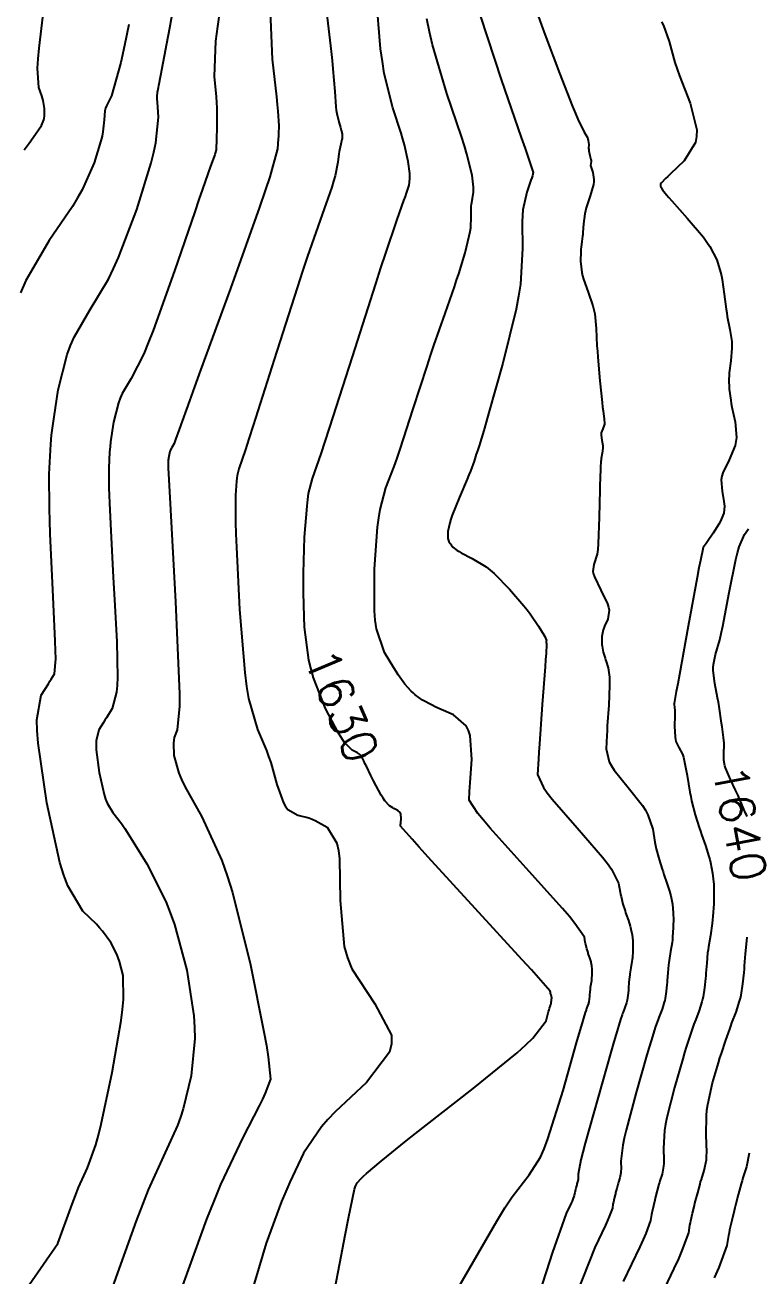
# Model space of a CAD drawing. Header units: metres. Extents: x 837117 to 838479, y 1189012 to 1191015.
# Drawn here: x 837582.9 to 837662.7, y 1189509.9 to 1189648.2 of the extents above; entities that cross this region are included whole.
import ezdxf

# ---------------------------------------------------------------- set-up
doc = ezdxf.new("R2010")
doc.units = ezdxf.units.M
doc.header["$LTSCALE"] = 0.3
doc.layers.add('COTAS 10', color=1, linetype='Continuous')
doc.layers.add('COTAS INT', color=252, linetype='Continuous')
doc.styles.get("Standard").update_dxf_attribs({"font": 'simplex.shx'})

msp = doc.modelspace()

# ---------------------------------------------------------------- linework, layer by layer
at = {"layer": 'COTAS 10'}
for points in [[(837615.47, 1189500.03), (837617.79, 1189512.11), (837618.24, 1189514.45), (837618.61, 1189516.34), (837619.27, 1189519.55), (837619.39, 1189519.87), (837619.42, 1189519.95), (837619.45, 1189520.02), (837619.56, 1189520.25), (837620.03, 1189520.73), (837620.29, 1189520.97), (837620.61, 1189521.25), (837622.23, 1189522.63), (837624.99, 1189524.88), (837626.03, 1189525.7), (837627.19, 1189526.62), (837632.38, 1189530.66), (837637.25, 1189534.62), (837638.21, 1189535.48), (837639, 1189536.24), (837640.45, 1189538.15), (837640.74, 1189539.17), (837640.8, 1189539.36), (837640.84, 1189539.53), (837640.93, 1189539.82), (837640.95, 1189539.87), (837640.96, 1189539.89), (837640.96, 1189539.9), (837640.98, 1189539.96), (837641, 1189540.01), (837641.01, 1189540.03), (837641.01, 1189540.04), (837641.02, 1189540.1), (837641.02, 1189540.16), (837641.03, 1189540.18), (837641.03, 1189540.19), (837641.03, 1189540.25), (837641.04, 1189540.32), (837641.04, 1189540.34), (837641.04, 1189540.36), (837641.05, 1189540.43), (837641.07, 1189540.5), (837641.07, 1189540.53), (837641.07, 1189540.55), (837641.08, 1189540.63), (837641.08, 1189540.71), (837641.08, 1189540.73), (837641.07, 1189540.75), (837641.07, 1189540.82), (837641.06, 1189540.89), (837641.04, 1189540.92), (837641.02, 1189540.99), (837641, 1189541.06), (837640.99, 1189541.08), (837640.98, 1189541.1), (837640.96, 1189541.18), (837640.94, 1189541.27), (837640.93, 1189541.3), (837640.93, 1189541.33), (837640.91, 1189541.43), (837639.63, 1189542.9), (837638.83, 1189543.79), (837637.83, 1189544.88), (837627.43, 1189556.25), (837626.44, 1189557.35), (837625.64, 1189558.23), (837624.37, 1189559.68), (837624.38, 1189559.86), (837624.39, 1189559.94), (837624.4, 1189560.04), (837624.43, 1189560.51), (837624.4, 1189560.99), (837624.36, 1189561.1), (837624.32, 1189561.19), (837624.06, 1189561.41), (837623.71, 1189561.57), (837623.61, 1189561.62), (837623.51, 1189561.68), (837623.13, 1189561.9), (837622.62, 1189562.48), (837622.44, 1189562.75), (837622.24, 1189563.08), (837621.39, 1189564.69), (837621.1, 1189565.27), (837620.6, 1189566.28), (837620.44, 1189566.6), (837620.31, 1189566.87), (837620.05, 1189567.41), (837619.84, 1189567.62), (837619.74, 1189567.69), (837619.62, 1189567.76), (837619.03, 1189568.06), (837618.15, 1189568.96), (837617.84, 1189569.42), (837617.5, 1189569.96), (837616.08, 1189572.67), (837614.75, 1189576.05), (837614.48, 1189577.02), (837614.25, 1189578), (837613.77, 1189581.68), (837613.73, 1189582.79), (837613.65, 1189585.49), (837613.64, 1189586.57), (837613.65, 1189587.65), (837613.77, 1189591.6), (837614.03, 1189595.03), (837614.11, 1189595.78), (837614.21, 1189596.45), (837614.63, 1189598.11), (837615.6, 1189600.84), (837616.04, 1189602.18), (837616.55, 1189603.76), (837619.05, 1189611.55), (837621.62, 1189619.62), (837622.19, 1189621.37), (837622.7, 1189622.91), (837624, 1189626.74), (837624.75, 1189628.82), (837624.9, 1189629.26), (837625.04, 1189629.64), (837625.33, 1189630.53), (837625.4, 1189631.24), (837625.4, 1189631.5), (837625.38, 1189631.8), (837625.21, 1189633.14), (837624.8, 1189634.99), (837624.63, 1189635.61), (837624.43, 1189636.28), (837623.51, 1189639.08), (837622.57, 1189642.88), (837622.36, 1189644.18), (837622.17, 1189645.58), (837621.68, 1189651.53)], [(837594.33, 1189648.28), (837593.86, 1189645.98), (837593.46, 1189644.07), (837592.41, 1189640.4), (837591.86, 1189639.31), (837591.76, 1189639.02), (837591.69, 1189638.73), (837591.61, 1189637.74), (837591.48, 1189636.43), (837591.38, 1189635.94), (837591.24, 1189635.41), (837590.5, 1189633.01), (837589.17, 1189630.02), (837588.67, 1189629.11), (837588.1, 1189628.16), (837585.54, 1189624.41), (837582.95, 1189619.99), (837582.37, 1189618.62)], [(837662.67, 1189560.72), (837662.59, 1189560.9), (837662.51, 1189561.1), (837662.14, 1189562), (837661.68, 1189563.05), (837661.54, 1189563.35), (837661.4, 1189563.66), (837660.85, 1189564.81), (837660.38, 1189565.86), (837660.29, 1189566.11), (837660.22, 1189566.33), (837660.11, 1189566.97), (837660.11, 1189567.41), (837660.11, 1189567.82), (837660.11, 1189567.99), (837660.12, 1189568.04), (837660.12, 1189568.09), (837660.15, 1189568.3), (837660.13, 1189568.86), (837660.1, 1189569.13), (837660.06, 1189569.45), (837659.91, 1189570.65), (837659.85, 1189571.04), (837659.58, 1189572.88), (837659.5, 1189573.37), (837659.42, 1189573.84), (837659.11, 1189575.44), (837658.93, 1189576.86), (837658.93, 1189577.21), (837658.95, 1189577.55), (837659.19, 1189578.64), (837659.66, 1189580.28), (837659.82, 1189580.97), (837659.99, 1189581.76), (837660.7, 1189585.48), (837661.44, 1189589.13), (837661.63, 1189589.89), (837661.8, 1189590.53), (837662.37, 1189591.92), (837662.84, 1189592.54)], [(837652.14, 1189505.56), (837654.63, 1189510.77), (837655.11, 1189511.84), (837655.51, 1189512.75), (837656.22, 1189514.69), (837656.36, 1189515.57), (837656.41, 1189515.81), (837656.46, 1189516.05), (837656.64, 1189516.89), (837656.85, 1189517.74), (837656.91, 1189517.98), (837656.97, 1189518.23), (837657.21, 1189519.14), (837657.47, 1189520.09), (837657.54, 1189520.36), (837657.62, 1189520.62), (837657.93, 1189521.6), (837658.17, 1189522.79), (837658.2, 1189523.2), (837658.21, 1189523.64), (837658.15, 1189525.49), (837658.17, 1189527.63), (837658.23, 1189528.25), (837658.32, 1189528.89), (837658.86, 1189531.28), (837659.51, 1189533.51), (837659.67, 1189534.05), (837659.83, 1189534.54), (837660.31, 1189536.01), (837660.75, 1189537.23), (837660.88, 1189537.57), (837661, 1189537.91), (837661.46, 1189539.11), (837661.85, 1189540.31), (837661.94, 1189540.65), (837662.02, 1189540.99), (837662.21, 1189542.22), (837662.34, 1189543.48), (837662.37, 1189543.84), (837662.4, 1189544.21), (837662.5, 1189545.56), (837662.63, 1189546.98), (837662.68, 1189547.4)]]:
    msp.add_lwpolyline(points, dxfattribs=at)
at = {"layer": 'COTAS INT'}
for points in [[(837582.78, 1189634.44), (837583.31, 1189635.17), (837583.76, 1189635.8), (837584.67, 1189637.11), (837584.93, 1189637.75), (837584.98, 1189637.95), (837585.01, 1189638.16), (837585.01, 1189639), (837584.86, 1189639.9), (837584.8, 1189640.15), (837584.73, 1189640.4), (837584.39, 1189641.32), (837584.26, 1189643.45), (837584.32, 1189644.48), (837584.42, 1189645.68), (837585.12, 1189651.59)], [(837583.32, 1189508.97), (837586.5, 1189513.51), (837588.07, 1189517.89), (837588.44, 1189518.85), (837588.78, 1189519.71), (837589.77, 1189521.91), (837590.68, 1189524.43), (837590.97, 1189525.49), (837591.27, 1189526.71), (837592.49, 1189532.43), (837593.48, 1189538.17), (837593.64, 1189539.41), (837593.74, 1189540.5), (837593.72, 1189543.15), (837593.3, 1189544.71), (837593.15, 1189545.11), (837593, 1189545.5), (837592.35, 1189546.79), (837591.43, 1189548.06), (837591.11, 1189548.44), (837590.76, 1189548.82), (837589.24, 1189550.28), (837587.59, 1189553.05), (837587.15, 1189554.25), (837586.72, 1189555.64), (837585.26, 1189562.25), (837584.31, 1189568.84), (837584.21, 1189570.23), (837584.18, 1189571.42), (837584.65, 1189574.14), (837585.45, 1189575.41), (837585.62, 1189575.68), (837585.77, 1189575.92), (837586.13, 1189576.5), (837586.25, 1189578.15), (837586.23, 1189579.06), (837586.21, 1189580.17), (837585.95, 1189585.8), (837585.66, 1189591.97), (837585.61, 1189593.42), (837585.57, 1189594.75), (837585.53, 1189598.59), (837585.7, 1189601.9), (837585.8, 1189602.9), (837585.92, 1189603.92), (837586.52, 1189607.9), (837587.51, 1189611.82), (837587.88, 1189612.8), (837588.28, 1189613.74), (837590.06, 1189616.78), (837592.08, 1189620.15), (837592.64, 1189621.3), (837593.21, 1189622.54), (837595.22, 1189627.84), (837596.81, 1189633), (837597.1, 1189634.16), (837597.33, 1189635.2), (837597.6, 1189638.03), (837597.49, 1189639.71), (837597.48, 1189640.04), (837597.47, 1189640.31), (837597.49, 1189640.8), (837597.59, 1189641.15), (837597.63, 1189641.34), (837597.67, 1189641.56), (837597.88, 1189642.68), (837598.53, 1189646.19), (837598.85, 1189647.92), (837599.24, 1189649.98)], [(837604.39, 1189649.92), (837604.12, 1189648.06), (837603.93, 1189646.44), (837603.77, 1189642.55), (837603.99, 1189640.28), (837604.03, 1189639.68), (837604.05, 1189639.09), (837604.07, 1189637.07), (837604.02, 1189635.48), (837604.01, 1189635.17), (837604, 1189634.9), (837603.98, 1189634.42), (837603.89, 1189634.06), (837603.83, 1189633.88), (837603.76, 1189633.68), (837603.38, 1189632.64), (837602.49, 1189630.1), (837602.09, 1189628.94), (837601.63, 1189627.59), (837599.39, 1189621.05), (837597.03, 1189614.47), (837596.49, 1189613.08), (837595.99, 1189611.89), (837594.58, 1189609.15), (837593.61, 1189607.5), (837593.39, 1189606.98), (837593.19, 1189606.45), (837592.65, 1189604.31), (837592.32, 1189602.14), (837592.26, 1189601.58), (837592.2, 1189601.04), (837592.11, 1189599.23), (837592.13, 1189597.03), (837592.16, 1189596.24), (837592.19, 1189595.37), (837592.37, 1189591.58), (837592.61, 1189587.2), (837592.68, 1189585.95), (837592.75, 1189584.7), (837593, 1189580.08), (837593.08, 1189576.09), (837593.04, 1189575.23), (837592.97, 1189574.48), (837592.48, 1189572.68), (837591.85, 1189571.64), (837591.69, 1189571.38), (837591.54, 1189571.13), (837591.02, 1189570.3), (837590.73, 1189569.11), (837590.72, 1189568.64), (837590.74, 1189568.1), (837591.07, 1189565.61), (837591.61, 1189563.16), (837591.77, 1189562.64), (837591.93, 1189562.19), (837592.55, 1189561.17), (837593.52, 1189559.95), (837593.9, 1189559.39), (837594.33, 1189558.72), (837596.33, 1189555.49), (837598.42, 1189551.33), (837598.92, 1189550.08), (837599.38, 1189548.78), (837600.74, 1189543.74), (837601.51, 1189538.71), (837601.59, 1189537.42), (837601.62, 1189536.18), (837601.24, 1189532.05), (837600.34, 1189528.42), (837600.04, 1189527.49), (837599.71, 1189526.58), (837598.35, 1189523.58), (837596.48, 1189519.46), (837595.85, 1189517.85), (837595.16, 1189516.04), (837592.21, 1189507.82)], [(837609.95, 1189649.71), (837610.18, 1189644.45), (837610.66, 1189640.3), (837610.75, 1189639.44), (837610.82, 1189638.7), (837610.92, 1189637.07), (837610.88, 1189636.19), (837610.87, 1189635.92), (837610.85, 1189635.64), (837610.78, 1189634.53), (837609.92, 1189631.44), (837609.42, 1189629.92), (837608.79, 1189628.09), (837605.57, 1189619.09), (837602.27, 1189610.07), (837601.6, 1189608.24), (837601.04, 1189606.69), (837599.9, 1189603.51), (837599.51, 1189602.41), (837599.42, 1189602.18), (837599.33, 1189601.98), (837599.1, 1189601.52), (837598.93, 1189601.25), (837598.9, 1189601.16), (837598.87, 1189601.07), (837598.78, 1189600.72), (837598.72, 1189600.36), (837598.71, 1189600.26), (837598.7, 1189600.17), (837598.68, 1189599.87), (837598.69, 1189599.5), (837598.69, 1189599.37), (837598.7, 1189599.23), (837598.73, 1189598.6), (837598.87, 1189595.99), (837599.51, 1189584.46), (837599.88, 1189575.99), (837599.92, 1189574.31), (837599.92, 1189572.92), (837599.68, 1189570.32), (837599.36, 1189569.45), (837599.32, 1189569.16), (837599.28, 1189568.84), (837599.31, 1189567.49), (837599.86, 1189565.53), (837600.17, 1189564.83), (837600.53, 1189564.06), (837602.4, 1189560.7), (837604.62, 1189555.87), (837605.2, 1189554.17), (837605.78, 1189552.32), (837607.77, 1189544.34), (837609.27, 1189536.92), (837609.55, 1189535.43), (837609.75, 1189534.18), (837609.98, 1189531.68), (837609.41, 1189530.13), (837609.1, 1189529.49), (837608.74, 1189528.74), (837606.92, 1189525.25), (837604.48, 1189520.04), (837603.72, 1189518.2), (837602.93, 1189516.2), (837599.79, 1189507.56)], [(837616.2, 1189649.68), (837616.7, 1189645.3), (837616.8, 1189644.3), (837616.89, 1189643.39), (837617.09, 1189640.87), (837617.22, 1189639.18), (837617.26, 1189638.8), (837617.31, 1189638.46), (837617.53, 1189637.52), (837617.73, 1189636.9), (837617.77, 1189636.75), (837617.81, 1189636.62), (837617.9, 1189636.21), (837617.91, 1189635.82), (837617.9, 1189635.7), (837617.88, 1189635.57), (837617.76, 1189635.06), (837617.61, 1189634.41), (837617.58, 1189634.21), (837617.55, 1189633.98), (837617.45, 1189633.07), (837617.14, 1189631.57), (837616.97, 1189630.98), (837616.76, 1189630.31), (837615.7, 1189627.27), (837614.1, 1189622.66), (837613.55, 1189621.01), (837612.95, 1189619.19), (837610.41, 1189611.27), (837608.08, 1189603.94), (837607.61, 1189602.5), (837607.23, 1189601.31), (837606.5, 1189599.16), (837606.32, 1189598.42), (837606.27, 1189598.13), (837606.23, 1189597.79), (837606.12, 1189596.27), (837606.13, 1189593.25), (837606.17, 1189591.97), (837606.23, 1189590.5), (837606.57, 1189583.62), (837607.14, 1189576.64), (837607.35, 1189575.11), (837607.57, 1189573.76), (837608.55, 1189570.34), (837609.55, 1189568.02), (837609.79, 1189567.37), (837610.02, 1189566.71), (837610.71, 1189564.26), (837611.42, 1189562.23), (837611.66, 1189561.83), (837611.92, 1189561.5), (837613, 1189560.88), (837614.24, 1189560.57), (837614.59, 1189560.44), (837614.95, 1189560.29), (837616.27, 1189559.56), (837617.32, 1189557.8), (837617.5, 1189556.99), (837617.63, 1189556.04), (837617.7, 1189551.46), (837618.15, 1189546.36), (837618.51, 1189545.09), (837618.97, 1189543.88), (837621.53, 1189540.01), (837623.36, 1189536.55), (837623.37, 1189535.61), (837623.16, 1189534.67), (837620.61, 1189531.31), (837617.14, 1189528.09), (837616.35, 1189527.24), (837615.63, 1189526.41), (837613.66, 1189523.53), (837612.12, 1189520.32), (837611.68, 1189519.27), (837611.22, 1189518.16), (837609.53, 1189513.55), (837607.8, 1189507.76)], [(837630.81, 1189508.72), (837635.01, 1189516), (837635.91, 1189517.46), (837636.69, 1189518.68), (837638.57, 1189521.11), (837639.83, 1189523.07), (837640.23, 1189524), (837640.65, 1189525.1), (837642.34, 1189530.45), (837643.83, 1189535.7), (837644.12, 1189536.72), (837644.37, 1189537.56), (837644.81, 1189539.06), (837644.91, 1189539.34), (837644.94, 1189539.43), (837644.97, 1189539.5), (837645.08, 1189539.79), (837645.17, 1189540.07), (837645.19, 1189540.15), (837645.21, 1189540.23), (837645.26, 1189540.52), (837645.29, 1189540.82), (837645.29, 1189540.91), (837645.3, 1189541), (837645.32, 1189541.31), (837645.36, 1189541.65), (837645.37, 1189541.75), (837645.38, 1189541.85), (837645.44, 1189542.22), (837645.5, 1189542.61), (837645.52, 1189542.72), (837645.53, 1189542.83), (837645.56, 1189543.24), (837645.56, 1189543.65), (837645.56, 1189543.75), (837645.55, 1189543.86), (837645.52, 1189544.23), (837645.45, 1189544.58), (837645.43, 1189544.68), (837645.4, 1189544.77), (837645.29, 1189545.12), (837645.16, 1189545.49), (837645.12, 1189545.59), (837645.09, 1189545.7), (837644.96, 1189546.11), (837644.84, 1189546.57), (837644.81, 1189546.71), (837644.78, 1189546.85), (837644.69, 1189547.39), (837643.65, 1189548.91), (837643.03, 1189549.67), (837642.26, 1189550.56), (837638.26, 1189555.02), (837634.28, 1189559.45), (837633.52, 1189560.34), (837632.91, 1189561.08), (837631.95, 1189562.52), (837632, 1189563.5), (837632.03, 1189563.96), (837632.07, 1189564.49), (837632.26, 1189567.05), (837632.08, 1189569.68), (837631.89, 1189570.24), (837631.64, 1189570.74), (837630.23, 1189571.96), (837628.6, 1189572.68), (837628.21, 1189572.86), (837627.85, 1189573.03), (837626.8, 1189573.61), (837625.97, 1189574.2), (837625.75, 1189574.39), (837625.55, 1189574.58), (837624.85, 1189575.35), (837624.11, 1189576.39), (837623.87, 1189576.76), (837623.62, 1189577.16), (837622.58, 1189578.88), (837621.72, 1189581.48), (837621.58, 1189582.43), (837621.48, 1189583.48), (837621.48, 1189588.12), (837621.84, 1189592.72), (837621.97, 1189593.74), (837622.12, 1189594.66), (837622.76, 1189597.07), (837623.67, 1189599.44), (837623.98, 1189600.34), (837624.32, 1189601.34), (837625.77, 1189605.79), (837627.3, 1189610.52), (837627.69, 1189611.7), (837628.06, 1189612.81), (837629.29, 1189616.34), (837630.32, 1189619.27), (837630.57, 1189620.01), (837630.8, 1189620.73), (837631.5, 1189623.04), (837631.97, 1189624.94), (837632.06, 1189625.39), (837632.12, 1189625.81), (837632.19, 1189627.06), (837632.17, 1189628), (837632.19, 1189628.22), (837632.21, 1189628.43), (837632.34, 1189629.04), (837632.44, 1189629.75), (837632.44, 1189630.02), (837632.43, 1189630.32), (837632.27, 1189631.64), (837631.69, 1189633.95), (837631.42, 1189634.87), (837631.09, 1189635.9), (837629.49, 1189640.65), (837627.89, 1189646.03), (837627.56, 1189647.48), (837627.29, 1189648.9)], [(837633.21, 1189649.18), (837635.48, 1189642.21), (837637.71, 1189635.8), (837638.14, 1189634.57), (837638.48, 1189633.57), (837639.04, 1189631.94), (837638.94, 1189631.55), (837638.87, 1189631.33), (837638.78, 1189631.07), (837638.33, 1189629.75), (837637.9, 1189627.81), (837637.84, 1189627.16), (837637.8, 1189626.46), (837637.84, 1189623.51), (837637.63, 1189619.57), (837637.42, 1189618.25), (837637.16, 1189616.83), (837635.69, 1189610.84), (837634.14, 1189605.39), (837633.83, 1189604.31), (837633.57, 1189603.41), (837633.06, 1189601.71), (837632.86, 1189601.15), (837632.8, 1189600.97), (837632.74, 1189600.78), (837632.49, 1189600.02), (837632.09, 1189598.91), (837631.93, 1189598.5), (837631.74, 1189598.04), (837630.89, 1189596.02), (837630.08, 1189594.03), (837629.93, 1189593.6), (837629.8, 1189593.21), (837629.58, 1189592.25), (837629.58, 1189591.7), (837629.59, 1189591.58), (837629.61, 1189591.46), (837629.71, 1189591.15), (837629.86, 1189590.91), (837629.91, 1189590.84), (837629.96, 1189590.77), (837630.15, 1189590.51), (837630.61, 1189590.15), (837630.83, 1189590.03), (837631.08, 1189589.89), (837632.3, 1189589.27), (837633.83, 1189588.33), (837634.27, 1189587.98), (837634.72, 1189587.59), (837636.43, 1189585.86), (837638, 1189584.03), (837638.36, 1189583.58), (837638.69, 1189583.15), (837639.62, 1189581.79), (837640.2, 1189580.81), (837640.31, 1189580.62), (837640.39, 1189580.46), (837640.51, 1189580.18), (837640.48, 1189580.12), (837640.48, 1189580.11), (837640.47, 1189580.09), (837640.46, 1189580.04), (837640.46, 1189580), (837640.46, 1189579.97), (837640.47, 1189579.92), (837640.49, 1189579.88), (837640.49, 1189579.86), (837640.49, 1189579.85), (837640.51, 1189579.8), (837640.45, 1189578.75), (837640.4, 1189578.1), (837640.35, 1189577.29), (837640.04, 1189573.1), (837639.73, 1189568.75), (837639.67, 1189567.84), (837639.62, 1189567.07), (837639.52, 1189565.36), (837640.17, 1189563.93), (837640.59, 1189563.34), (837641.12, 1189562.66), (837643.89, 1189559.47), (837646.69, 1189556.25), (837647.23, 1189555.54), (837647.68, 1189554.92), (837648.47, 1189553.36), (837648.63, 1189552.37), (837648.69, 1189552.12), (837648.74, 1189551.87), (837648.95, 1189551.05), (837649.19, 1189550.3), (837649.25, 1189550.1), (837649.31, 1189549.91), (837649.55, 1189549.25), (837649.75, 1189548.62), (837649.8, 1189548.45), (837649.84, 1189548.27), (837649.96, 1189547.64), (837650.03, 1189546.98), (837650.04, 1189546.78), (837650.04, 1189546.59), (837650.04, 1189545.86), (837649.99, 1189545.11), (837649.96, 1189544.91), (837649.94, 1189544.71), (837649.83, 1189544.01), (837649.72, 1189543.34), (837649.7, 1189543.16), (837649.68, 1189542.99), (837649.62, 1189542.38), (837649.58, 1189541.8), (837649.56, 1189541.64), (837649.55, 1189541.49), (837649.5, 1189540.95), (837649.41, 1189540.42), (837649.38, 1189540.28), (837649.34, 1189540.13), (837649.17, 1189539.62), (837648.98, 1189539.1), (837648.92, 1189538.96), (837648.87, 1189538.82), (837648.68, 1189538.29), (837648.19, 1189536.66), (837647.94, 1189535.81), (837647.65, 1189534.8), (837646.2, 1189529.71), (837644.79, 1189524.63), (837644.52, 1189523.62), (837644.31, 1189522.78), (837643.99, 1189521.21), (837644, 1189520.8), (837644, 1189520.7), (837643.99, 1189520.61), (837643.94, 1189520.35), (837643.87, 1189520.14), (837643.86, 1189520.08), (837643.84, 1189520.02), (837643.78, 1189519.81), (837643.73, 1189519.61), (837643.72, 1189519.56), (837643.7, 1189519.5), (837643.66, 1189519.32), (837643.62, 1189519.13), (837643.6, 1189519.03), (837643.56, 1189518.83), (837643.41, 1189518.41), (837643.32, 1189518.21), (837643.21, 1189517.97), (837642.67, 1189516.83), (837641.17, 1189512.58), (837640.46, 1189510.4), (837639.63, 1189507.77)], [(837639.57, 1189649.25), (837639.96, 1189648.2), (837640.36, 1189647.11), (837641.94, 1189642.91), (837643.39, 1189639.22), (837643.7, 1189638.46), (837643.98, 1189637.81), (837644.67, 1189636.4), (837645.02, 1189635.78), (837645.08, 1189635.63), (837645.12, 1189635.48), (837645.17, 1189635.02), (837645.16, 1189634.59), (837645.17, 1189634.47), (837645.18, 1189634.33), (837645.3, 1189633.81), (837645.4, 1189633.35), (837645.42, 1189633.25), (837645.42, 1189633.16), (837645.39, 1189632.93), (837645.38, 1189632.69), (837645.4, 1189632.59), (837645.43, 1189632.48), (837645.63, 1189631.94), (837645.74, 1189631.15), (837645.72, 1189630.88), (837645.68, 1189630.59), (837645.32, 1189629.35), (837644.89, 1189628.03), (837644.81, 1189627.69), (837644.74, 1189627.36), (837644.59, 1189626.25), (837644.52, 1189625.31), (837644.5, 1189625.09), (837644.47, 1189624.89), (837644.39, 1189624.3), (837644.32, 1189623.68), (837644.3, 1189623.46), (837644.29, 1189623.21), (837644.27, 1189622.14), (837644.4, 1189620.87), (837644.48, 1189620.5), (837644.58, 1189620.13), (837645.11, 1189618.7), (837645.64, 1189617.18), (837645.75, 1189616.75), (837645.83, 1189616.31), (837645.99, 1189614.67), (837646.08, 1189612.76), (837646.12, 1189612.16), (837646.17, 1189611.51), (837646.4, 1189608.88), (837646.65, 1189606.49), (837646.7, 1189606), (837646.75, 1189605.57), (837646.89, 1189604.65), (837646.92, 1189604.21), (837646.91, 1189604.09), (837646.89, 1189603.98), (837646.72, 1189603.58), (837646.56, 1189603.15), (837646.54, 1189603.02), (837646.53, 1189602.88), (837646.61, 1189602.33), (837646.71, 1189601.75), (837646.72, 1189601.6), (837646.72, 1189601.44), (837646.66, 1189600.89), (837646.56, 1189600.32), (837646.54, 1189600.15), (837646.52, 1189599.97), (837646.46, 1189599.3), (837646.42, 1189598.03), (837646.4, 1189597.48), (837646.39, 1189596.85), (837646.34, 1189593.84), (837646.23, 1189590.86), (837646.17, 1189590.24), (837646.1, 1189589.72), (837645.75, 1189588.59), (837645.62, 1189587.83), (837645.68, 1189587.54), (837645.79, 1189587.22), (837646.52, 1189585.75), (837647.26, 1189584.23), (837647.36, 1189583.87), (837647.42, 1189583.53), (837647.27, 1189582.55), (837646.9, 1189581.77), (837646.83, 1189581.56), (837646.77, 1189581.36), (837646.63, 1189580.64), (837646.61, 1189579.95), (837646.62, 1189579.76), (837646.64, 1189579.57), (837646.78, 1189578.91), (837646.97, 1189578.25), (837647.03, 1189578.06), (837647.09, 1189577.87), (837647.32, 1189577.18), (837647.47, 1189576.12), (837647.48, 1189575.7), (837647.48, 1189575.22), (837647.38, 1189573.04), (837647.22, 1189570.75), (837647.19, 1189570.21), (837647.16, 1189569.7), (837647.09, 1189568.2), (837647.44, 1189566.78), (837647.68, 1189566.33), (837647.97, 1189565.85), (837649.52, 1189563.92), (837651.11, 1189561.93), (837651.44, 1189561.42), (837651.71, 1189560.93), (837652.25, 1189559.32), (837652.49, 1189557.9), (837652.56, 1189557.53), (837652.64, 1189557.17), (837652.95, 1189555.98), (837653.29, 1189554.9), (837653.38, 1189554.61), (837653.47, 1189554.33), (837653.81, 1189553.38), (837654.11, 1189552.47), (837654.18, 1189552.22), (837654.24, 1189551.96), (837654.41, 1189551.04), (837654.51, 1189550.09), (837654.52, 1189549.81), (837654.53, 1189549.53), (837654.52, 1189548.47), (837654.44, 1189547.4), (837654.41, 1189547.11), (837654.38, 1189546.82), (837654.22, 1189545.8), (837654.06, 1189544.83), (837654.03, 1189544.57), (837653.99, 1189544.32), (837653.91, 1189543.44), (837653.85, 1189542.6), (837653.83, 1189542.38), (837653.81, 1189542.15), (837653.74, 1189541.37), (837653.61, 1189540.61), (837653.57, 1189540.4), (837653.51, 1189540.19), (837653.27, 1189539.45), (837652.98, 1189538.7), (837652.91, 1189538.5), (837652.83, 1189538.29), (837652.56, 1189537.53), (837652.07, 1189535.95), (837651.85, 1189535.22), (837651.6, 1189534.37), (837650.42, 1189530.23), (837649.3, 1189526.05), (837649.09, 1189525.16), (837648.93, 1189524.4), (837648.71, 1189522.63), (837648.74, 1189521.74), (837648.73, 1189521.53), (837648.72, 1189521.34), (837648.6, 1189520.77), (837648.46, 1189520.3), (837648.42, 1189520.17), (837648.38, 1189520.04), (837648.26, 1189519.59), (837648.14, 1189519.15), (837648.12, 1189519.03), (837648.09, 1189518.91), (837647.99, 1189518.51), (837647.9, 1189518.1), (837647.88, 1189517.99), (837647.85, 1189517.88), (837647.78, 1189517.45), (837647.44, 1189516.52), (837647.25, 1189516.08), (837647.02, 1189515.57), (837645.83, 1189513.07), (837643.82, 1189507.96)], [(837653.21, 1189648.57), (837653.43, 1189648.19), (837654.05, 1189646.41), (837654.7, 1189644.08), (837654.94, 1189643.36), (837655.2, 1189642.6), (837656.38, 1189639.58), (837657.1, 1189636.63), (837657.08, 1189635.92), (837656.96, 1189635.25), (837655.73, 1189633.21), (837654.21, 1189631.78), (837653.91, 1189631.49), (837653.66, 1189631.25), (837653.21, 1189630.79), (837653.12, 1189630.64), (837653.11, 1189630.6), (837653.1, 1189630.56), (837653.12, 1189630.43), (837653.16, 1189630.32), (837653.17, 1189630.29), (837653.18, 1189630.27), (837653.22, 1189630.19), (837653.25, 1189630.12), (837653.26, 1189630.09), (837653.27, 1189630.07), (837653.31, 1189630), (837653.76, 1189629.47), (837654.03, 1189629.17), (837654.35, 1189628.8), (837656.06, 1189626.89), (837657.84, 1189624.76), (837658.22, 1189624.24), (837658.56, 1189623.75), (837659.34, 1189622.27), (837659.74, 1189620.91), (837659.84, 1189620.5), (837659.92, 1189620.08), (837660.15, 1189618.46), (837660.35, 1189616.83), (837660.42, 1189616.4), (837660.48, 1189615.99), (837660.77, 1189614.58), (837660.97, 1189613.24), (837660.99, 1189612.86), (837660.99, 1189612.49), (837660.86, 1189611.11), (837660.7, 1189609.78), (837660.68, 1189609.43), (837660.66, 1189609.1), (837660.7, 1189607.97), (837660.86, 1189606.76), (837660.93, 1189606.38), (837661, 1189605.98), (837661.35, 1189604.35), (837661.49, 1189602.64), (837661.43, 1189602.18), (837661.34, 1189601.73), (837660.68, 1189600.17), (837659.99, 1189598.72), (837659.89, 1189598.34), (837659.82, 1189597.96), (837659.9, 1189596.68), (837660.12, 1189595.56), (837660.15, 1189595.29), (837660.17, 1189595.04), (837660.09, 1189594.28), (837659.81, 1189593.55), (837659.69, 1189593.31), (837659.56, 1189593.06), (837658.92, 1189592.04), (837658.29, 1189591.12), (837658.16, 1189590.93), (837658.05, 1189590.77), (837657.83, 1189590.46), (837657.51, 1189589.05), (837657.35, 1189588.21), (837657.15, 1189587.17), (837656.16, 1189581.78), (837655.19, 1189576.42), (837655, 1189575.39), (837654.85, 1189574.56), (837654.6, 1189573.22), (837654.59, 1189573.14), (837654.6, 1189573.1), (837654.6, 1189573.06), (837654.64, 1189572.84), (837654.68, 1189572.36), (837654.68, 1189572.15), (837654.68, 1189571.91), (837654.66, 1189570.73), (837654.71, 1189569.52), (837654.75, 1189569.25), (837654.81, 1189569.01), (837655.14, 1189568.36), (837655.54, 1189567.61), (837655.64, 1189567.3), (837655.73, 1189566.94), (837656.04, 1189565.28), (837656.34, 1189563.42), (837656.44, 1189562.94), (837656.54, 1189562.48), (837656.95, 1189560.91), (837657.39, 1189559.5), (837657.51, 1189559.12), (837657.63, 1189558.76), (837658.07, 1189557.51), (837658.46, 1189556.32), (837658.55, 1189555.99), (837658.63, 1189555.66), (837658.86, 1189554.45), (837658.98, 1189553.2), (837659, 1189552.84), (837659.01, 1189552.47), (837659, 1189551.09), (837658.9, 1189549.68), (837658.86, 1189549.3), (837658.82, 1189548.92), (837658.61, 1189547.59), (837658.4, 1189546.32), (837658.36, 1189545.98), (837658.31, 1189545.65), (837658.21, 1189544.5), (837658.12, 1189543.4), (837658.1, 1189543.11), (837658.07, 1189542.82), (837657.97, 1189541.79), (837657.82, 1189540.8), (837657.75, 1189540.52), (837657.68, 1189540.25), (837657.36, 1189539.28), (837656.99, 1189538.3), (837656.79, 1189537.76), (837656.44, 1189536.77), (837655.95, 1189535.25), (837655.76, 1189534.64), (837655.56, 1189533.94), (837654.64, 1189530.76), (837653.81, 1189527.47), (837653.66, 1189526.71), (837653.55, 1189526.01), (837653.43, 1189524.06), (837653.48, 1189522.69), (837653.46, 1189522.36), (837653.44, 1189522.07), (837653.27, 1189521.18), (837653.04, 1189520.46), (837652.98, 1189520.26), (837652.92, 1189520.07), (837652.73, 1189519.37), (837652.56, 1189518.69), (837652.51, 1189518.5), (837652.47, 1189518.33), (837652.32, 1189517.7), (837652.18, 1189517.08), (837652.14, 1189516.9), (837652.11, 1189516.72), (837652, 1189516.07), (837651.48, 1189514.63), (837651.18, 1189513.96), (837650.82, 1189513.17), (837648.98, 1189509.32)], [(837662.89, 1189523.52), (837662.6, 1189522.01), (837662.21, 1189520.79), (837662.11, 1189520.45), (837662.01, 1189520.11), (837661.68, 1189518.92), (837661.39, 1189517.76), (837661.31, 1189517.46), (837661.23, 1189517.15), (837660.97, 1189516.08), (837660.74, 1189515.02), (837660.68, 1189514.72), (837660.62, 1189514.42), (837660.44, 1189513.31), (837659.55, 1189510.86), (837659.04, 1189509.72)]]:
    msp.add_lwpolyline(points, dxfattribs=at)

# ---------------------------------------------------------------- texts
at = {"layer": 'COTAS 10', "char_height": 3.8, "attachment_point": 7}
for s, insert, rotation in [('1630', (837613.58, 1189578.26), 292.8109), ('1640', (837658.82, 1189566.06), 280.4808)]:
    msp.add_mtext(s, dxfattribs=dict(at, insert=insert, rotation=rotation))

doc.saveas('drawing.dxf')
